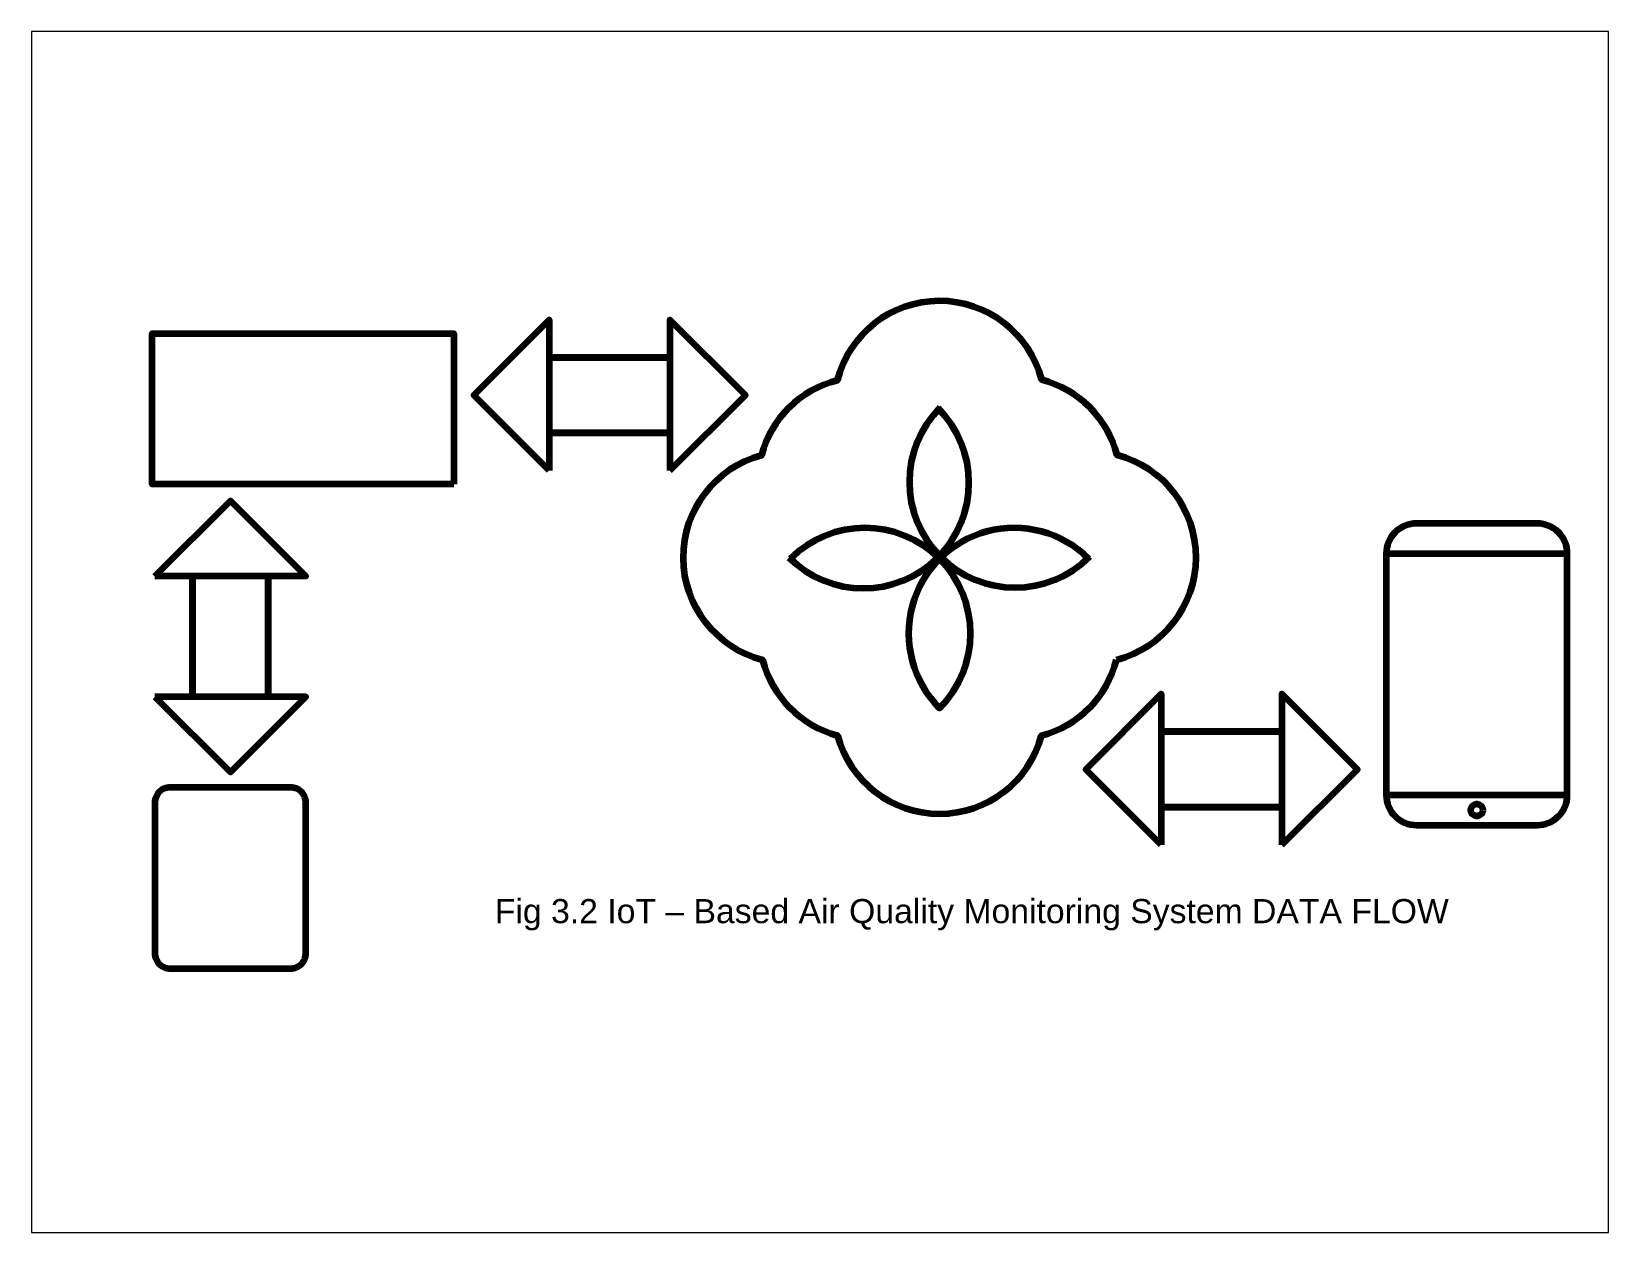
# Paper-space layout 'Layout1' of a CAD drawing. Header units: inches. Extents: x 1.05 to 9.45, y 0.8 to 7.2.
# The model-space entities are those that its viewports show. They can reach past a viewport. Long polylines and large blocks are cut down to what shows.
import ezdxf

# ---------------------------------------------------------------- set-up
doc = ezdxf.new("R2010")
doc.units = ezdxf.units.IN
doc.header["$MEASUREMENT"] = 0
doc.layers.get('0').update_dxf_attribs({"color": 3, "lineweight": 90})
doc.styles.get("Standard").update_dxf_attribs({"font": 'arial.ttf'})

msp = doc.modelspace()

# ---------------------------------------------------------------- linework, layer by layer
for p, q in [((57.39, 14.748), (57.39, 14.748)), ((56.196, 13.748), (62.196, 13.748)), ((56.196, 5.748), (62.196, 5.748))]:
    msp.add_line(p, q)
for points in [[(47.261, 10.232, 0.774355), (47.281, 17.009, 0.271098), (44.781, 19.509, 0.774355), (38.003, 19.489, 0.271104), (35.489, 17.004, 0.77201), (35.529, 10.232, 0.271104), (38.014, 7.717, 0.767327), (44.775, 7.717, 0.271104)], [(61.196, 4.748, 0.414214), (62.196, 5.748), (62.196, 13.748, 0.414214), (61.196, 14.748), (57.196, 14.748, 0.414214), (56.196, 13.748), (56.196, 5.748, 0.414214), (57.196, 4.748)], [(15.394, 5.497), (15.394, 0.497, 0.414214), (15.894, -0.003), (19.894, -0.003, 0.414214), (20.394, 0.497), (20.394, 5.497, 0.414214), (19.894, 5.997), (15.894, 5.997, 0.414214)]]:
    msp.add_lwpolyline(points, format="xyb", close=True)
for points in [[(28.459, 16.498), (25.959, 18.998), (28.459, 21.498), (28.459, 20.248), (32.459, 20.248), (32.459, 17.748), (28.459, 17.748)], [(32.459, 16.498), (34.959, 18.998), (32.459, 21.498), (32.459, 20.248), (28.459, 20.248), (28.459, 17.748), (32.459, 17.748)], [(25.3, 16.048), (15.3, 16.048), (15.3, 21.048), (25.3, 21.048)], [(15.394, 12.998), (17.894, 15.498), (20.394, 12.998), (19.144, 12.998), (19.144, 8.998), (16.644, 8.998), (16.644, 12.998)], [(15.394, 8.998), (17.894, 6.498), (20.394, 8.998), (19.144, 8.998), (19.144, 12.998), (16.644, 12.998), (16.644, 8.998)], [(48.739, 4.097), (46.239, 6.597), (48.739, 9.097), (48.739, 7.847), (52.739, 7.847), (52.739, 5.347), (48.739, 5.347)], [(52.739, 4.097), (55.239, 6.597), (52.739, 9.097), (52.739, 7.847), (48.739, 7.847), (48.739, 5.347), (52.739, 5.347)]]:
    msp.add_lwpolyline(points, close=True)
msp.add_lwpolyline([(46.344, 13.573, 1), (41.395, 8.623, 1), (36.445, 13.573)], format="xyb")
msp.add_circle((59.196, 5.248), 0.2)
for centre, start, end in [((38.87, 16.098), 225, 45), ((43.895, 16.123), 135, 315)]:
    msp.add_arc(centre, 3.5, start, end)

# ---------------------------------------------------------------- texts
msp.add_text('Fig 3.2 IoT – Based Air Quality Monitoring System DATA FLOW', height=0.8).set_placement((26.658, 1.497))

psp = doc.layouts.get("Layout1")

# ---------------------------------------------------------------- viewports
at = {"layer": '0'}
psp.add_viewport(center=(5.25, 4), size=(8.4, 6.4), view_center_point=(37.4329, 11.1497), view_height=39.811582, dxfattribs=at)

doc.saveas('drawing.dxf')
